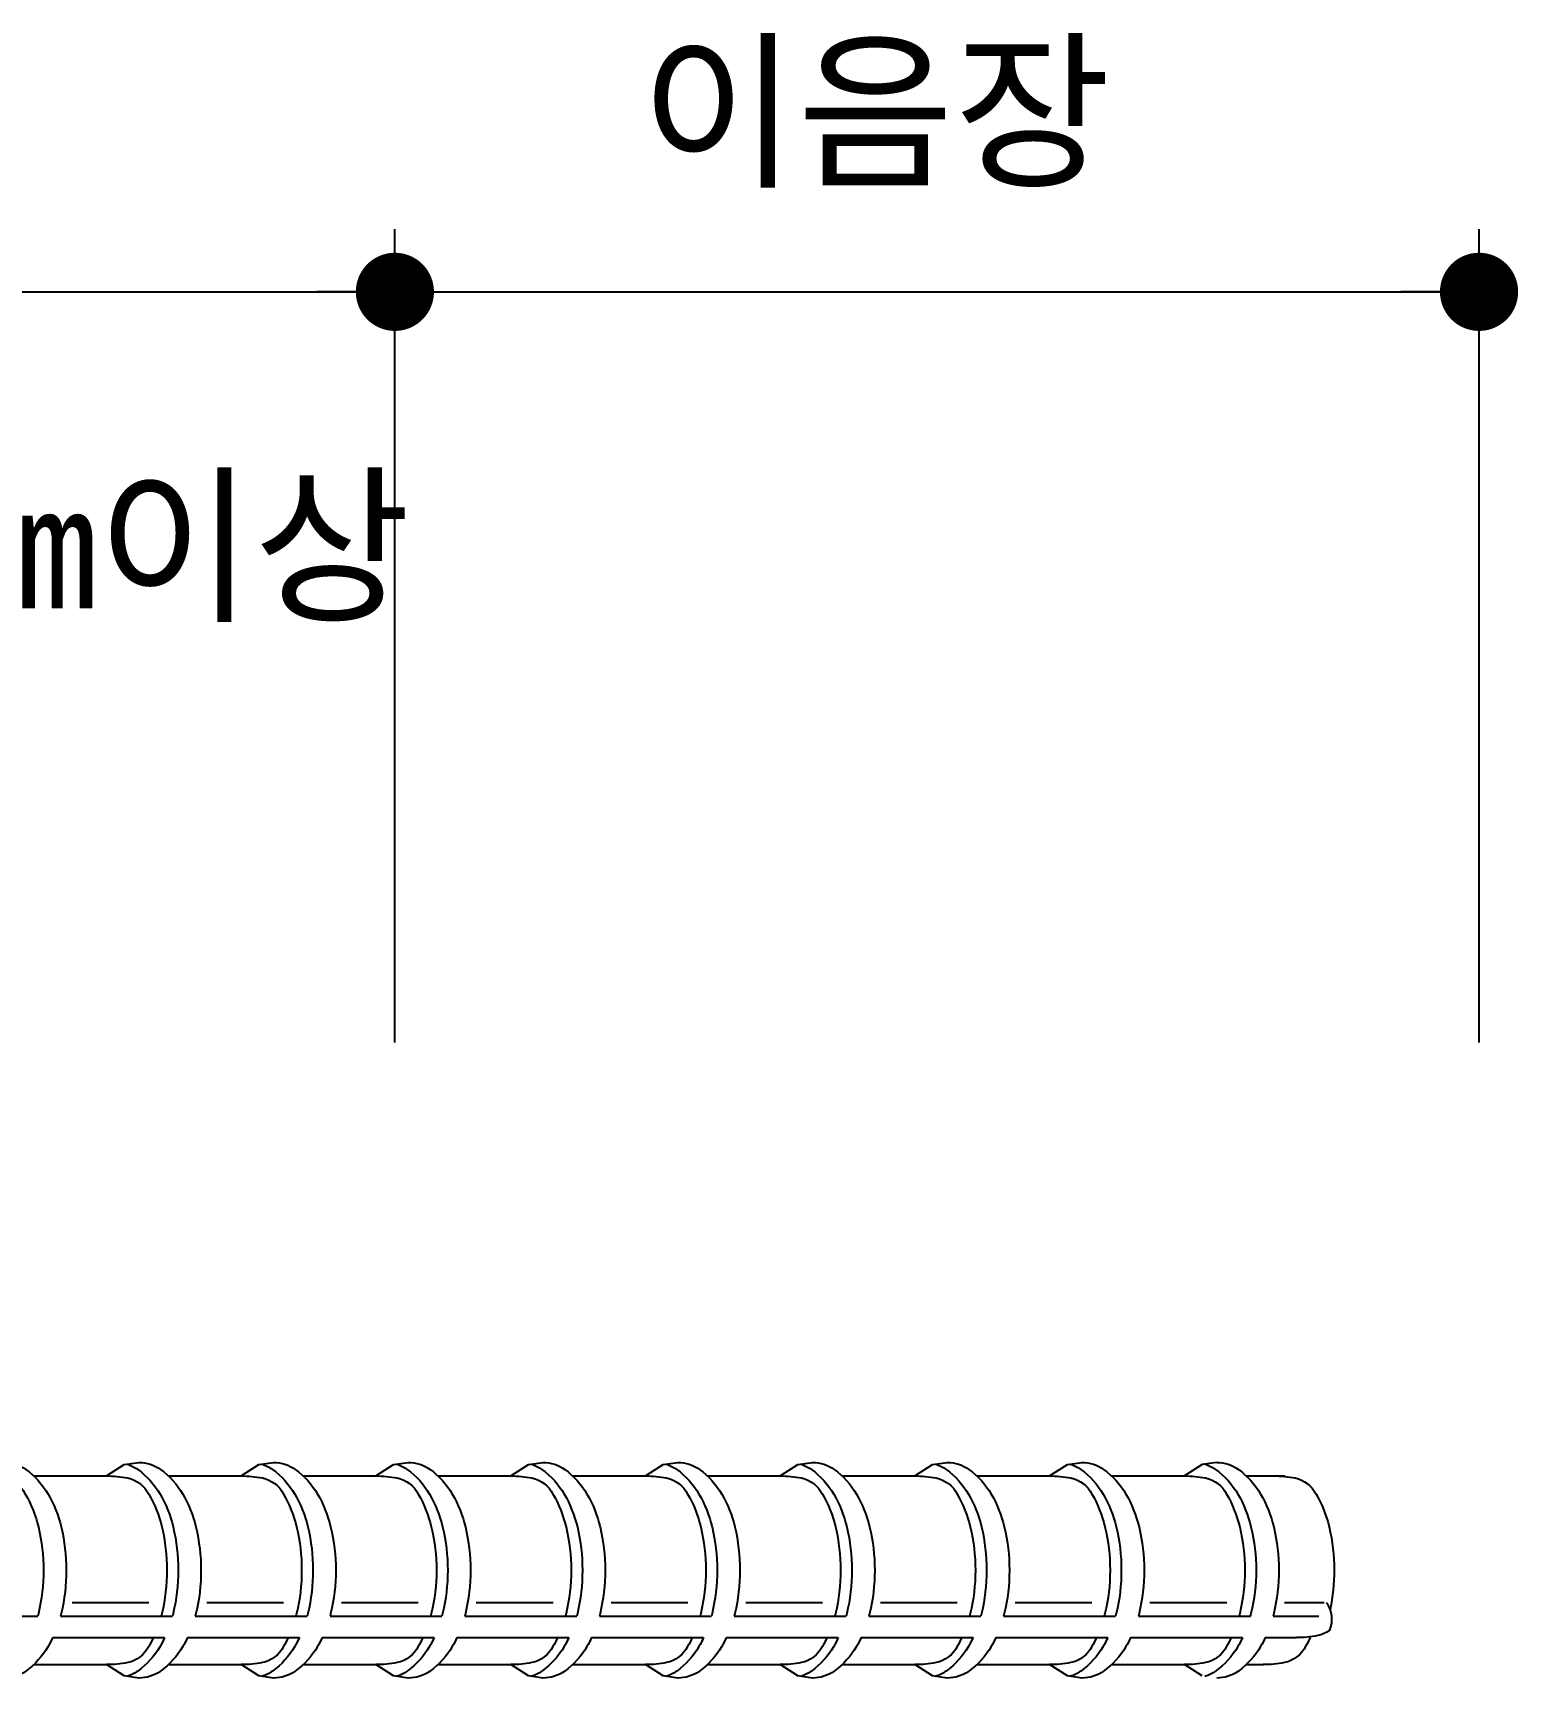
# Model space of a CAD drawing. Header units: millimetres. Extents: x 0 to 10247, y 0 to 6989.
# Drawn here: x 5098 to 8067, y 3701 to 6989 of the extents above; entities that cross this region are included whole.
import ezdxf

# ---------------------------------------------------------------- set-up
doc = ezdxf.new("R2010")
doc.units = ezdxf.units.MM
for name, color, linetype in [('1', 1, 'Continuous'), ('2', 2, 'Continuous'), ('4', 4, 'Continuous')]:
    doc.layers.add(name, color=color, linetype=linetype)
doc.styles.add('돋움체', font='DotumChe.ttf')

# ---------------------------------------------------------------- blocks, each defined once
blk = doc.blocks.new('_Dot')
at = {"color": 0, "linetype": 'ByBlock', "lineweight": -2}
blk.add_line((-0.5, 0), (-1, 0), dxfattribs=at)
at = {"color": 0, "linetype": 'ByBlock', "const_width": 0.5}
blk.add_lwpolyline([(-0.25, 0, 1), (0.25, 0, 1)], format="xyb", close=True, dxfattribs=at)

msp = doc.modelspace()

# ---------------------------------------------------------------- linework, layer by layer
at = {"layer": '1'}
for p, q in [((5821.5, 4971.5), (5821.5, 6596.5)), ((7988.7, 4971.5), (7988.7, 6596.5)), ((2650, 6471.5), (7988.7, 6471.5))]:
    msp.add_line(p, q, dxfattribs=at)
for p in [(5821.5, 6471.5), (7988.7, 6471.5)]:
    msp.add_point(p, dxfattribs=at)
at = {"layer": '4'}
for p, q in [((7435, 4128.1), (7399.6, 4105.4)), ((7464.3, 4132.3), (7435, 4128.1)), ((5099.5, 4105.4), (5245.5, 4105.4)), ((5368.8, 4105.4), (5514.9, 4105.4)), ((5638.2, 4105.4), (5784.2, 4105.4)), ((5907.5, 4105.4), (6053.5, 4105.4)), ((6176.8, 4105.4), (6322.8, 4105.4)), ((6446.1, 4105.4), (6592.2, 4105.4)), ((6715.5, 4105.4), (6861.5, 4105.4)), ((6984.8, 4105.4), (7130.8, 4105.4)), ((7254.1, 4105.4), (7400.1, 4105.4)), ((7523.4, 4105.4), (7601, 4105.4)), ((5176.2, 3852.2), (5329.6, 3852.2)), ((5445.5, 3852.2), (5598.9, 3852.2)), ((5714.8, 3852.2), (5868.3, 3852.2)), ((5984.1, 3852.2), (6137.6, 3852.2)), ((6253.5, 3852.2), (6406.9, 3852.2)), ((6522.8, 3852.2), (6676.2, 3852.2)), ((6792.1, 3852.2), (6945.6, 3852.2)), ((7061.4, 3852.2), (7214.9, 3852.2)), ((7330.8, 3852.2), (7484.2, 3852.2)), ((7600.1, 3852.2), (7679.2, 3852.2)), ((4883.8, 3825.3), (5107.6, 3825.3)), ((5153.1, 3825.3), (5376.9, 3825.3)), ((5422.5, 3825.3), (5646.2, 3825.3)), ((5691.8, 3825.3), (5915.6, 3825.3)), ((5961.1, 3825.3), (6184.9, 3825.3)), ((6230.4, 3825.3), (6454.2, 3825.3)), ((6499.8, 3825.3), (6723.5, 3825.3)), ((6769.1, 3825.3), (6992.9, 3825.3)), ((7038.4, 3825.3), (7262.2, 3825.3)), ((7307.7, 3825.3), (7531.5, 3825.3)), ((7577.1, 3825.3), (7668.7, 3825.3)), ((5137.5, 3782.2), (5361.2, 3782.2)), ((5406.8, 3782.2), (5630.6, 3782.2)), ((5676.1, 3782.2), (5899.9, 3782.2)), ((5945.4, 3782.2), (6169.2, 3782.2)), ((6214.8, 3782.2), (6438.5, 3782.2)), ((6484.1, 3782.2), (6707.9, 3782.2)), ((6753.4, 3782.2), (6977.2, 3782.2)), ((7022.7, 3782.2), (7246.5, 3782.2)), ((7292.1, 3782.2), (7515.8, 3782.2)), ((7561.4, 3782.2), (7623.7, 3782.2)), ((5099.5, 3728.3), (5245.5, 3728.3)), ((5368.8, 3728.3), (5514.9, 3728.3)), ((5638.2, 3728.3), (5784.2, 3728.3)), ((5907.5, 3728.3), (6053.5, 3728.3)), ((6176.8, 3728.3), (6322.8, 3728.3)), ((6446.1, 3728.3), (6592.2, 3728.3)), ((6715.5, 3728.3), (6861.5, 3728.3)), ((6984.8, 3728.3), (7130.8, 3728.3)), ((7254.1, 3728.3), (7400.1, 3728.3)), ((7435, 3705.6), (7399.6, 3728.3)), ((7523.4, 3728.3), (7557.9, 3728.3)), ((6925.6, 3701.4), (6896.3, 3705.6))]:
    msp.add_line(p, q, dxfattribs=at)
for points in [[(4975.7, 4105.4), (5011.1, 4128.1), (5040.3, 4132.3, -0.156984), (5083.7, 4118.3, -0.106606), (5128.2, 4069.2, -0.072284), (5154.4, 4003.4, -0.05869), (5164.6, 3916.9, -0.05869), (5154.4, 3830.3, -0.005285), (5153.1, 3825.3, -0.106606)], [(5016.9, 4129, -0.080536), (5038.2, 4118.3, -0.106606), (5082.6, 4069.2, -0.072284), (5108.9, 4003.4, -0.05869), (5119, 3916.9, -0.05869), (5108.9, 3830.3, -0.005285), (5107.6, 3825.3, -0.106606)], [(5245, 4105.4), (5280.4, 4128.1), (5309.7, 4132.3, -0.156984), (5353.1, 4118.3, -0.106606), (5397.5, 4069.2, -0.072284), (5423.7, 4003.4, -0.05869), (5433.9, 3916.9, -0.05869), (5423.7, 3830.3, -0.005285), (5422.5, 3825.3, -0.106606)], [(5286.2, 4129, -0.080536), (5307.5, 4118.3, -0.106606), (5352, 4069.2, -0.072284), (5378.2, 4003.4, -0.05869), (5388.4, 3916.9, -0.05869), (5378.2, 3830.3, -0.005285), (5376.9, 3825.3, -0.106606)], [(5514.4, 4105.4), (5549.7, 4128.1), (5579, 4132.3, -0.156984), (5622.4, 4118.3, -0.106606), (5666.9, 4069.2, -0.072284), (5693.1, 4003.4, -0.05869), (5703.3, 3916.9, -0.05869), (5693.1, 3830.3, -0.005285), (5691.8, 3825.3, -0.106606)], [(5555.5, 4129, -0.080536), (5576.8, 4118.3, -0.106606), (5621.3, 4069.2, -0.072284), (5647.5, 4003.4, -0.05869), (5657.7, 3916.9, -0.05869), (5647.5, 3830.3, -0.005285), (5646.2, 3825.3, -0.106606)], [(5783.7, 4105.4), (5819, 4128.1), (5848.3, 4132.3, -0.156984), (5891.7, 4118.3, -0.106606), (5936.2, 4069.2, -0.072284), (5962.4, 4003.4, -0.05869), (5972.6, 3916.9, -0.05869), (5962.4, 3830.3, -0.005285), (5961.1, 3825.3, -0.106606)], [(5824.8, 4129, -0.080536), (5846.2, 4118.3, -0.106606), (5890.6, 4069.2, -0.072284), (5916.8, 4003.4, -0.05869), (5927, 3916.9, -0.05869), (5916.8, 3830.3, -0.005285), (5915.6, 3825.3, -0.106606)], [(6053, 4105.4), (6088.4, 4128.1), (6117.6, 4132.3, -0.156984), (6161, 4118.3, -0.106606), (6205.5, 4069.2, -0.072284), (6231.7, 4003.4, -0.05869), (6241.9, 3916.9, -0.05869), (6231.7, 3830.3, -0.005285), (6230.4, 3825.3, -0.106606)], [(6094.2, 4129, -0.080536), (6115.5, 4118.3, -0.106606), (6159.9, 4069.2, -0.072284), (6186.2, 4003.4, -0.05869), (6196.3, 3916.9, -0.05869), (6186.2, 3830.3, -0.005285), (6184.9, 3825.3, -0.106606)], [(6322.3, 4105.4), (6357.7, 4128.1), (6387, 4132.3, -0.156984), (6430.4, 4118.3, -0.106606), (6474.8, 4069.2, -0.072284), (6501, 4003.4, -0.05869), (6511.2, 3916.9, -0.05869), (6501, 3830.3, -0.005285), (6499.8, 3825.3, -0.106606)], [(6363.5, 4129, -0.080536), (6384.8, 4118.3, -0.106606), (6429.3, 4069.2, -0.072284), (6455.5, 4003.4, -0.05869), (6465.7, 3916.9, -0.05869), (6455.5, 3830.3, -0.005285), (6454.2, 3825.3, -0.106606)], [(6591.7, 4105.4), (6627, 4128.1), (6656.3, 4132.3, -0.156984), (6699.7, 4118.3, -0.106606), (6744.2, 4069.2, -0.072284), (6770.4, 4003.4, -0.05869), (6780.6, 3916.9, -0.05869), (6770.4, 3830.3, -0.005285), (6769.1, 3825.3, -0.106606)], [(6632.8, 4129, -0.080536), (6654.1, 4118.3, -0.106606), (6698.6, 4069.2, -0.072284), (6724.8, 4003.4, -0.05869), (6735, 3916.9, -0.05869), (6724.8, 3830.3, -0.005285), (6723.5, 3825.3, -0.106606)], [(6861, 4105.4), (6896.3, 4128.1), (6925.6, 4132.3, -0.156984), (6969, 4118.3, -0.106606), (7013.5, 4069.2, -0.072284), (7039.7, 4003.4, -0.05869), (7049.9, 3916.9, -0.05869), (7039.7, 3830.3, -0.005285), (7038.4, 3825.3, -0.106606)], [(6902.1, 4129, -0.080536), (6923.5, 4118.3, -0.106606), (6967.9, 4069.2, -0.072284), (6994.1, 4003.4, -0.05869), (7004.3, 3916.9, -0.05869), (6994.1, 3830.3, -0.005285), (6992.9, 3825.3, -0.106606)], [(7130.3, 4105.4), (7165.7, 4128.1), (7194.9, 4132.3, -0.156984), (7238.3, 4118.3, -0.106606), (7282.8, 4069.2, -0.072284), (7309, 4003.4, -0.05869), (7319.2, 3916.9, -0.05869), (7309, 3830.3, -0.005285), (7307.7, 3825.3, -0.106606)], [(7171.5, 4129, -0.080536), (7192.8, 4118.3, -0.106606), (7237.2, 4069.2, -0.072284), (7263.5, 4003.4, -0.05869), (7273.6, 3916.9, -0.05869), (7263.5, 3830.3, -0.005285), (7262.2, 3825.3, -0.106606)], [(7440.8, 4129, -0.080536), (7462.1, 4118.3, -0.106606), (7506.6, 4069.2, -0.072284), (7532.8, 4003.4, -0.05869), (7543, 3916.9, -0.05869), (7532.8, 3830.3, -0.005285), (7531.5, 3825.3, -0.106606)], [(7464.3, 4132.3, -0.156984), (7507.7, 4118.3, -0.106606), (7552.1, 4069.2, -0.072284), (7578.3, 4003.4, -0.05869), (7588.5, 3916.9, -0.05869), (7578.3, 3830.3, -0.005285), (7577.1, 3825.3, -0.106606)], [(5245, 4105.4, -0.047901), (5287.4, 4101.4, -0.22525), (5329.4, 4069.2, -0.072284), (5355.6, 4003.4, -0.05869), (5365.8, 3916.9, -0.05869), (5355.6, 3830.3, -0.005285), (5354.4, 3825.3, -0.22525)], [(5514.4, 4105.4, -0.047901), (5556.7, 4101.4, -0.22525), (5598.8, 4069.2, -0.072284), (5625, 4003.4, -0.05869), (5635.1, 3916.9, -0.05869), (5625, 3830.3, -0.005285), (5623.7, 3825.3, -0.22525)], [(5783.7, 4105.4, -0.047901), (5826.1, 4101.4, -0.22525), (5868.1, 4069.2, -0.072284), (5894.3, 4003.4, -0.05869), (5904.5, 3916.9, -0.05869), (5894.3, 3830.3, -0.005285), (5893, 3825.3, -0.22525)], [(6053, 4105.4, -0.047901), (6095.4, 4101.4, -0.22525), (6137.4, 4069.2, -0.072284), (6163.6, 4003.4, -0.05869), (6173.8, 3916.9, -0.05869), (6163.6, 3830.3, -0.005285), (6162.3, 3825.3, -0.22525)], [(6322.3, 4105.4, -0.047901), (6364.7, 4101.4, -0.22525), (6406.7, 4069.2, -0.072284), (6432.9, 4003.4, -0.05869), (6443.1, 3916.9, -0.05869), (6432.9, 3830.3, -0.005285), (6431.7, 3825.3, -0.22525)], [(6591.7, 4105.4, -0.047901), (6634, 4101.4, -0.22525), (6676.1, 4069.2, -0.072284), (6702.3, 4003.4, -0.05869), (6712.4, 3916.9, -0.05869), (6702.3, 3830.3, -0.005285), (6701, 3825.3, -0.22525)], [(6861, 4105.4, -0.047901), (6903.4, 4101.4, -0.22525), (6945.4, 4069.2, -0.072284), (6971.6, 4003.4, -0.05869), (6981.8, 3916.9, -0.05869), (6971.6, 3830.3, -0.005285), (6970.3, 3825.3, -0.22525)], [(7130.3, 4105.4, -0.047901), (7172.7, 4101.4, -0.22525), (7214.7, 4069.2, -0.072284), (7240.9, 4003.4, -0.05869), (7251.1, 3916.9, -0.05869), (7240.9, 3830.3, -0.005285), (7239.6, 3825.3, -0.22525)], [(7399.6, 4105.4, -0.047901), (7442, 4101.4, -0.22525), (7484, 4069.2, -0.072284), (7510.2, 4003.4, -0.05869), (7520.4, 3916.9, -0.05869), (7510.2, 3830.3, -0.005285), (7509, 3825.3, -0.22525)], [(7578.4, 4105.4, -0.047901), (7620.8, 4101.4, -0.22525), (7662.8, 4069.2, -0.072284), (7689, 4003.4, -0.05869), (7699.2, 3916.9, -0.052901), (7690.9, 3838.7, -0.013601)], [(5137.5, 3782.2, -0.020276), (5128.2, 3764.5, -0.106606), (5083.7, 3715.4, -0.156984), (5040.3, 3701.4), (5011.1, 3705.6), (4975.7, 3728.3)], [(5406.8, 3782.2, -0.020276), (5397.5, 3764.5, -0.106606), (5353.1, 3715.4, -0.156984), (5309.7, 3701.4), (5280.4, 3705.6), (5245, 3728.3)], [(5338.7, 3782.2, -0.020276), (5329.4, 3764.5, -0.22525), (5287.4, 3732.3, -0.047901), (5245, 3728.3)], [(5361.2, 3782.2, -0.020276), (5352, 3764.5, -0.106606), (5307.5, 3715.4, -0.080536), (5286.2, 3704.7, -0.156984)], [(5608, 3782.2, -0.020276), (5598.8, 3764.5, -0.22525), (5556.7, 3732.3, -0.047901), (5514.4, 3728.3)], [(5676.1, 3782.2, -0.020276), (5666.9, 3764.5, -0.106606), (5622.4, 3715.4, -0.156984), (5579, 3701.4), (5549.7, 3705.6), (5514.4, 3728.3)], [(5630.6, 3782.2, -0.020276), (5621.3, 3764.5, -0.106606), (5576.8, 3715.4, -0.080536), (5555.5, 3704.7, -0.156984)], [(5945.4, 3782.2, -0.020276), (5936.2, 3764.5, -0.106606), (5891.7, 3715.4, -0.156984), (5848.3, 3701.4), (5819, 3705.6), (5783.7, 3728.3)], [(5877.3, 3782.2, -0.020276), (5868.1, 3764.5, -0.22525), (5826.1, 3732.3, -0.047901), (5783.7, 3728.3)], [(5899.9, 3782.2, -0.020276), (5890.6, 3764.5, -0.106606), (5846.2, 3715.4, -0.080536), (5824.8, 3704.7, -0.156984)], [(6214.8, 3782.2, -0.020276), (6205.5, 3764.5, -0.106606), (6161, 3715.4, -0.156984), (6117.6, 3701.4), (6088.4, 3705.6), (6053, 3728.3)], [(6146.7, 3782.2, -0.020276), (6137.4, 3764.5, -0.22525), (6095.4, 3732.3, -0.047901), (6053, 3728.3)], [(6169.2, 3782.2, -0.020276), (6159.9, 3764.5, -0.106606), (6115.5, 3715.4, -0.080536), (6094.2, 3704.7, -0.156984)], [(6416, 3782.2, -0.020276), (6406.7, 3764.5, -0.22525), (6364.7, 3732.3, -0.047901), (6322.3, 3728.3)], [(6484.1, 3782.2, -0.020276), (6474.8, 3764.5, -0.106606), (6430.4, 3715.4, -0.156984), (6387, 3701.4), (6357.7, 3705.6), (6322.3, 3728.3)], [(6438.5, 3782.2, -0.020276), (6429.3, 3764.5, -0.106606), (6384.8, 3715.4, -0.080536), (6363.5, 3704.7, -0.156984)], [(6685.3, 3782.2, -0.020276), (6676.1, 3764.5, -0.22525), (6634, 3732.3, -0.047901), (6591.7, 3728.3)], [(6753.4, 3782.2, -0.020276), (6744.2, 3764.5, -0.106606), (6699.7, 3715.4, -0.156984), (6656.3, 3701.4), (6627, 3705.6), (6591.7, 3728.3)], [(6707.9, 3782.2, -0.020276), (6698.6, 3764.5, -0.106606), (6654.1, 3715.4, -0.080536), (6632.8, 3704.7, -0.156984)], [(7022.7, 3782.2, -0.020276), (7013.5, 3764.5, -0.106606), (6969, 3715.4, -0.156984), (6925.6, 3701.4), (6896.3, 3705.6), (6861, 3728.3)], [(6954.6, 3782.2, -0.020276), (6945.4, 3764.5, -0.22525), (6903.4, 3732.3, -0.047901), (6861, 3728.3)], [(6977.2, 3782.2, -0.020276), (6967.9, 3764.5, -0.106606), (6923.5, 3715.4, -0.080536), (6902.1, 3704.7, -0.156984)], [(7292.1, 3782.2, -0.020276), (7282.8, 3764.5, -0.106606), (7238.3, 3715.4, -0.156984), (7194.9, 3701.4), (7165.7, 3705.6), (7130.3, 3728.3)], [(7224, 3782.2, -0.020276), (7214.7, 3764.5, -0.22525), (7172.7, 3732.3, -0.047901), (7130.3, 3728.3)], [(7246.5, 3782.2, -0.020276), (7237.2, 3764.5, -0.106606), (7192.8, 3715.4, -0.080536), (7171.5, 3704.7, -0.156984)], [(7493.3, 3782.2, -0.020276), (7484, 3764.5, -0.22525), (7442, 3732.3, -0.047901), (7399.6, 3728.3)], [(7515.8, 3782.2, -0.020276), (7506.6, 3764.5, -0.106606), (7462.1, 3715.4, -0.080536), (7440.8, 3704.7, -0.156984)], [(7561.4, 3782.2, -0.020276), (7552.1, 3764.5, -0.106606), (7507.7, 3715.4, -0.156984), (7464.3, 3701.4, -0.156984)], [(7651, 3782.2, -0.020276), (7641.7, 3764.5, -0.22525), (7599.7, 3732.3, -0.047901), (7557.4, 3728.3)], [(7690.1, 3797.1, -0.108232), (7666.1, 3786.2, -0.047901), (7623.7, 3782.2)]]:
    msp.add_lwpolyline(points, format="xyb", dxfattribs=at)
msp.add_arc((7640.5, 3818.9), 54.2, 336.2866, 37.3259, dxfattribs=at)

# ---------------------------------------------------------------- block references
at = {"layer": '1', "xscale": 156.25, "yscale": 156.25, "zscale": 156.25, "rotation": 2.72353793e-08}
for p in [(5821.5, 6471.5), (7988.7, 6471.5)]:
    msp.add_blockref('_Dot', p, dxfattribs=at)

# ---------------------------------------------------------------- texts
at = {"layer": '2', "style": '돋움체'}
for s, p in [('이음장', (6311.9, 6706.9)), ('60cm이상', (4579.2, 5838.9))]:
    msp.add_text(s, height=250, rotation=0, dxfattribs=at).set_placement(p)

doc.saveas('drawing.dxf')
